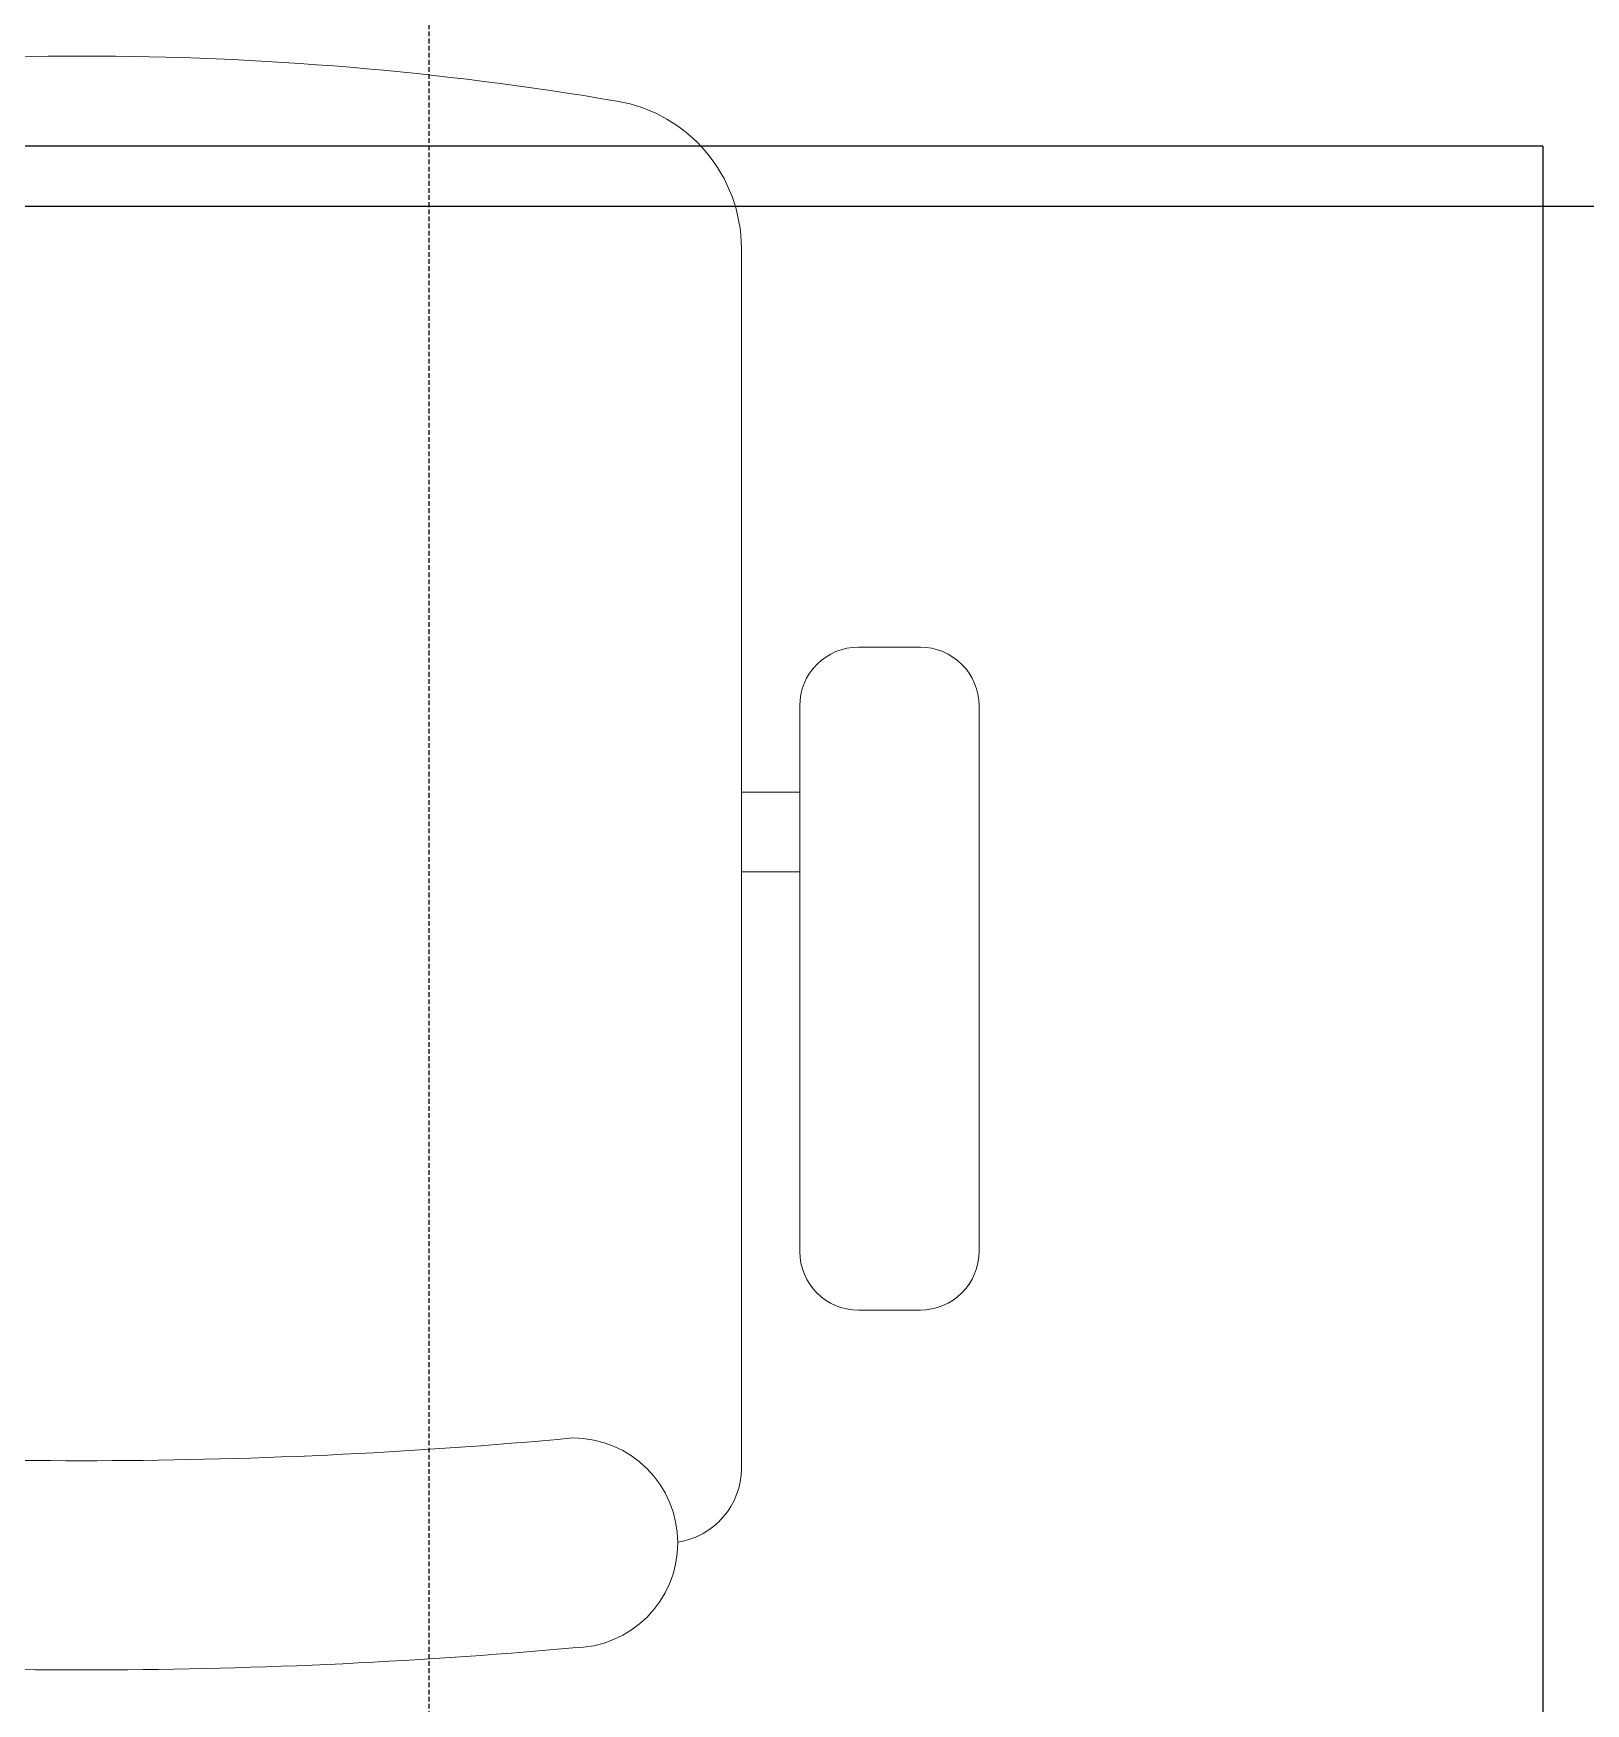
# Model space of a CAD drawing. Extents: x -12260 to 57327, y -29287 to 19916.
# Drawn here: x 22231 to 22750, y 7609 to 8168 of the extents above; entities that cross this region are included whole.
import ezdxf

# ---------------------------------------------------------------- set-up
doc = ezdxf.new("R2010")
doc.units = 0
doc.header["$LTSCALE"] = 0.25
doc.linetypes.add('DASHDOT', pattern=[25.4, 12.7, -6.35, 0, -6.35])
doc.linetypes.add('HIDDEN', pattern=[9.524999999999999, 6.35, -3.175])
doc.layers.add('01-First Floor-FUR$0$FALSE CEILING', color=251, linetype='Continuous')
for name, color, linetype, lineweight in [('01-First Floor-FUR$0$LOADING', 253, 'Continuous', 5), ('E-LITE-CLNG-CNDT', 6, 'DASHDOT', 35), ('E-POWR-FLOR-CNDT', 6, 'HIDDEN', 25)]:
    doc.layers.add(name, color=color, linetype=linetype, lineweight=lineweight)

# ---------------------------------------------------------------- blocks, each defined once
blk = doc.blocks.new('01-First Floor-FUR$0$GF21018-P')
at = {"color": 0}
for p, q in [((-0.2206958158158443, 0.4756307261486727), (-0.2206958158158443, 0.0674977280054634)), ((-0.2805980196294406, 0.3422072443699342), (-0.2598282612620899, 0.3422072443699342)), ((-0.3002131404457629, 0.322592123553612), (-0.3002131404457629, 0.1400010304266672)), ((-0.2402131404457641, 0.322592123553612), (-0.2402131404457641, 0.1400010304266708)), ((-0.2402131404457641, 0.2937232591883401), (-0.2206958158158443, 0.2937232591883365)), ((-0.2402131404457641, 0.2670847420663591), (-0.2206958158158443, 0.2670847420663591)), ((-0.2805980196294406, 0.1203859096103415), (-0.2598282612620899, 0.120385909610345))]:
    blk.add_line(p, q, dxfattribs=at)
for centre, radius, start, end in [((-0.0001010474000793, -0.5294775460345988), 1.069482816835118, 80.36711584008485, 99.63288415991525), ((-0.1706958158158436, 0.4756307261486727), 0.05, 99.63288415991494, 180), ((-0.2805980196294406, 0.322592123553612), 0.0196151208163253, 90, 180.0000000000001), ((-0.2598282612620899, 0.322592123553612), 0.0196151208163253, 359.9999999999999, 90), ((-0.2805980196294406, 0.1400010304266672), 0.0196151208163253, 180.0000000000001, 270.0000000000004), ((-0.2598282612620899, 0.1400010304266708), 0.0196151208163253, 270.0000000000006, 359.9999999999999), ((-0.1642902328567111, 0.0424977280054613), 0.0351139560901341, 90.00000000000004, 270), ((-4.0174444003e-06, 1.846735474002139), 1.776735474005004, 264.6945553321505, 275.3052680112835), ((-0.1956958158158457, 0.0674977280054634), 0.025, 179.9999999999999, 261.4720758531367), ((-3.2405935642e-06, 1.831363171438854), 1.831363171441721, 264.8532206013883, 275.1469821681523)]:
    blk.add_arc(centre, radius, start, end, dxfattribs=at)
blk = doc.blocks.new('01-First Floor-FUR')
at = {"layer": '01-First Floor-FUR$0$FALSE CEILING'}
for p, q in [((22735.56364585549, 8129.999999999256, -0.1044575172314643), (20217.48297130832, 8129.999999999256, -0.1044575172314643)), ((22735.56364585549, 8129.999999999256, -0.104457517174298), (22735.56364585549, 6229.099253999431, -0.104457517174298))]:
    blk.add_line(p, q, dxfattribs=at)
at = {"layer": '01-First Floor-FUR$0$FALSE CEILING', "linetype": 'Continuous'}
blk.add_line((19215.56364585491, 8109.999999999256), (23215.56364585538, 8109.999999999256), dxfattribs=at)
at = {"layer": '01-First Floor-FUR$0$LOADING'}
for p, q in [((22735.56364585547, 8129.999999999243, -0.1044575172898367), (20217.48297130829, 8129.999999999243, -0.1044575172898367)), ((22735.56364585547, 8129.999999999243, -0.1044575172326703), (22735.56364585547, 6229.099253999419, -0.1044575172326703))]:
    blk.add_line(p, q, dxfattribs=at)
at = {"layer": '01-First Floor-FUR$0$LOADING', "extrusion": (2.240207019314477e-05, -7.77426384867622e-06, 0.9999999997188542), "xscale": -1000, "yscale": 1000.000000000001, "zscale": 1000, "rotation": 0.001410765030716021}
blk.add_blockref('01-First Floor-FUR$0$GF21018-P', (22246.7673414019, 7620.170733493704, 0.3938779009742965), dxfattribs=at)

msp = doc.modelspace()

# ---------------------------------------------------------------- linework, layer by layer
at = {"layer": 'E-POWR-FLOR-CNDT'}
msp.add_lwpolyline([(23091.81995913603, 7176.304471102425), (22968.07627241663, 7300.048157798314), (22463.00023702404, 7300.048157798314, -0.4142135623730951), (22363.00023702404, 7400.048157798314), (22363.00023702404, 8362.512626606513), (22239.25655030462, 8486.2563133024)], format="xyb", dxfattribs=at)

# ---------------------------------------------------------------- block references
at = {"layer": 'E-LITE-CLNG-CNDT'}
msp.add_blockref('01-First Floor-FUR', (0, 0), dxfattribs=at)

doc.saveas('drawing.dxf')
